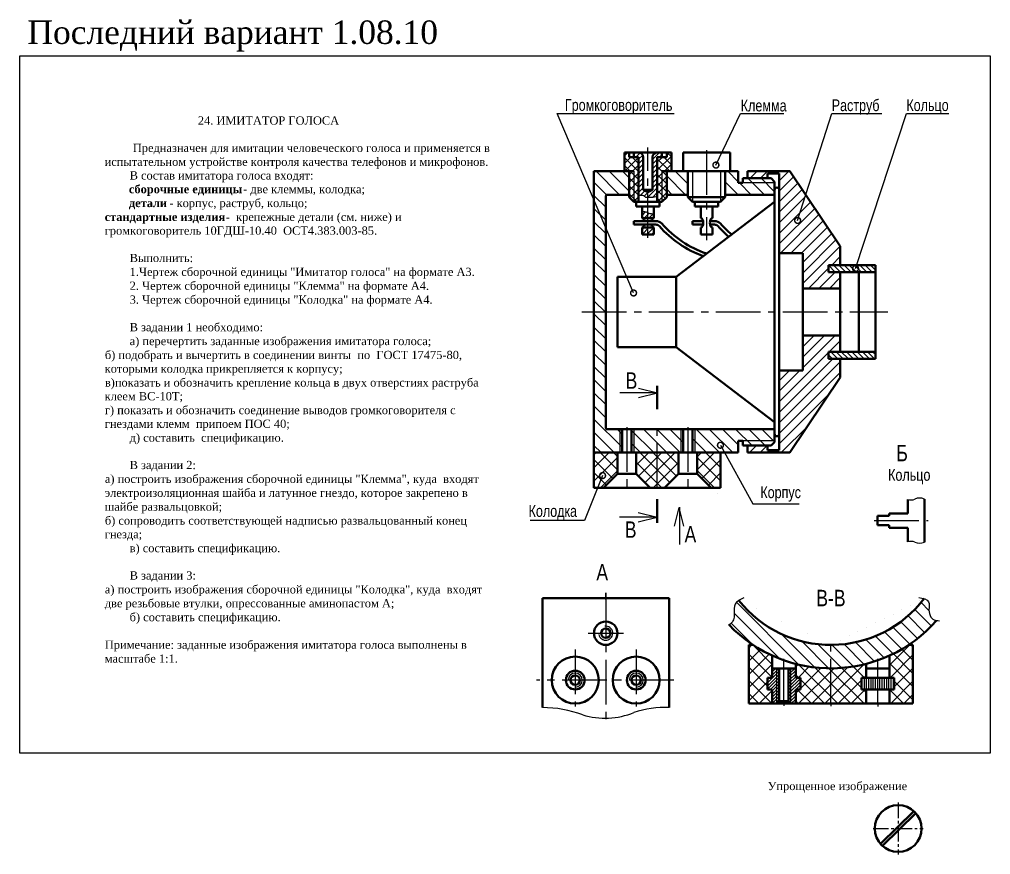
# Model space of a CAD drawing. Header units: millimetres. Extents: x 10 to 1047, y -33 to 635.
# Drawn here: x 10 to 424.1, y -33.4 to 322.7 of the extents above; entities that cross this region are included whole.
import ezdxf

# ---------------------------------------------------------------- set-up
doc = ezdxf.new("R2010")
doc.units = ezdxf.units.MM
doc.linetypes.add('CENTER2', pattern=[28.575, 19.05, -3.175, 3.175, -3.175])
doc.linetypes.add('осевая2', pattern=[28.575, 19.05, -3.175, 3.175, -3.175])
doc.styles.add('MtXpl_Times_New_Roma', font='timesbd.ttf')
doc.styles.add('стиль1', font='times.ttf')
doc.dimstyles.get("Standard").update_dxf_attribs({"dimtxt": 5, "dimasz": 5, "dimexe": 2, "dimexo": 0, "dimgap": 1.5, "dimtad": 1, "dimdec": 0, "dimzin": 0, "dimtxsty": 'Standard', "dimcen": 5, "dimadec": 0, "dimazin": 0, "dimtfac": 1, "dimtdec": 0, "dimtofl": 0, "dimtmove": 0, "dimatfit": 3, "dimldrblk": 'DOTSMALL', "dimfxl": 1, "dimtolj": 1, "dimtzin": 0, "dimarcsym": 0})
pattern_1 = [(45, (205.2274, 8.4495), (-2.245064, 2.245064), [])]

# ---------------------------------------------------------------- blocks, each defined once
blk = doc.blocks.new('_DotSmall')
at = {"color": 0, "linetype": 'ByBlock', "const_width": 0.5}
blk.add_lwpolyline([(-0.0625, 0, 1), (0.0625, 0, 1)], format="xyb", close=True, dxfattribs=at)
blk = doc.blocks.new('128')
h = blk.add_hatch(color=256)
h.paths.add_polyline_path([(7.52, 6.56, 0.030592), (6.66, 7.43), (0, 0.86), (0, 0), (0.87, 0)])
h.paths.add_polyline_path([(0, -0.86), (0, 0), (-0.87, 0), (-7.52, -6.56, 0.030592), (-6.66, -7.43)])
h.paths.add_polyline_path([(0, 0.86), (-0.87, 0), (0, 0)])
h.paths.add_polyline_path([(0.87, 0), (0, 0), (0, -0.86)])
at = {"linetype": 'CENTER2', "lineweight": -3, "ltscale": 0.35}
for p, q in [((0, 11.1), (0, -11.1)), ((-10.71, 0), (10.71, 0))]:
    blk.add_line(p, q, dxfattribs=at)
at = {"lineweight": 60}
for p, q in [((-7.52, -6.56), (6.66, 7.43)), ((-6.66, -7.43), (7.52, 6.56))]:
    blk.add_line(p, q, dxfattribs=at)
at = {"color": 7, "lineweight": 60}
blk.add_circle((0, 0), 9.98, dxfattribs=at)

msp = doc.modelspace()

# ---------------------------------------------------------------- hatches: boundary and pattern name
at = {"lineweight": -3}
h = msp.add_hatch(dxfattribs=at)
h.set_pattern_fill('ANSI37', scale=0.75, style=0)
h.set_pattern_definition([(45, (10, 10), (-1.683798, 1.683798), []), (135, (10, 10), (-1.683798, -1.683798), [])])
h.paths.add_polyline_path([(274, 264), (270, 264), (270, 266), (268, 266), (268, 258), (272, 258), (272, 245), (274, 245), (274, 250.019)])
h.paths.add_polyline_path([(288, 266), (286, 266), (286, 264), (282, 264), (282, 250.019), (282, 245), (284, 245), (284, 258), (288, 258)])
h.paths.add_polyline_path([(286, 258), (284, 258), (284, 245), (286, 247)], flags=16)
h.paths.add_polyline_path([(272, 258), (270, 258), (270, 247), (272, 245)])
h = msp.add_hatch(dxfattribs=at)
h.set_pattern_fill('ANSI31', scale=0.45, style=0)
h.set_pattern_definition([(45, (205.2274, 8.4495), (-1.010279, 1.010279), [])])
h.paths.add_polyline_path([(282, 264), (284, 264), (284, 266), (282, 266, 0.4142136), (280, 264), (280, 250), (278, 249), (278, 246.904, 0.1410985), (281.111, 247.31, -0.1141441), (282, 247.408), (282, 250.019)])
h.paths.add_polyline_path([(276, 264, 0.4142136), (274, 266), (272, 266), (272, 264), (274, 264), (274, 250.019), (274, 247.709, -0.1313833), (276.921, 247.179, 0.0492348), (278, 246.904), (278, 249), (276, 250)])
h = msp.add_hatch(dxfattribs=at)
h.set_pattern_fill('ANSI31', scale=1.25, angle=90, style=0)
h.set_pattern_definition([(135, (10, 10), (-2.80633, -2.80633), [])])
h.paths.add_polyline_path([(266, 148), (260, 148), (260, 148.459), (260, 198), (255, 198), (255, 138), (266, 138)])
h.paths.add_polyline_path([(282, 148), (272, 148), (272, 138), (282, 138)])
h.paths.add_polyline_path([(292, 148), (282, 148), (282, 138), (292, 138)])
h.paths.add_polyline_path([(332, 143.451), (332, 145), (332, 148), (298, 148), (298, 138), (316.5, 138), (316.5, 143), (318.5, 143), (332, 143)])
h.paths.add_polyline_path([(332, 142.5), (332, 143), (318.5, 143), (318.5, 141), (330.5, 141)], flags=17)
h.paths.add_polyline_path([(270, 258), (255, 258), (255, 198), (260, 198), (260, 247.541), (260, 248), (270, 248)])
h.paths.add_polyline_path([(295, 258), (286, 258), (286, 248), (295, 248)])
h.paths.add_polyline_path([(332, 251), (332, 253), (318.5, 253), (316.5, 253), (316.5, 258), (311, 258), (311, 248), (332, 248)])
h.paths.add_polyline_path([(330.5, 255), (318.5, 255), (318.5, 253), (332, 253), (332, 253.5)], flags=17)
h.paths.add_polyline_path([(293, 148), (292, 148), (292, 138), (293, 138)])
h.paths.add_polyline_path([(298, 148), (297, 148), (297, 138), (298, 138)])
h.paths.add_polyline_path([(272, 148), (271, 148), (271, 138), (272, 138)])
h.paths.add_polyline_path([(267, 148), (266, 148), (266, 138), (267, 138)])
h = msp.add_hatch(dxfattribs=at)
h.set_pattern_fill('ANSI31', style=0)
h.set_pattern_definition(pattern_1)
h.paths.add_polyline_path([(338.5, 258), (320.5, 258), (320.5, 255), (329, 255), (329, 257), (334, 257), (334, 251), (334, 250.805), (334, 223), (344, 223), (344, 208), (360, 208), (360, 215), (355, 215), (355, 218), (360, 218), (360, 226)])
h = msp.add_hatch(dxfattribs=at)
h.set_pattern_fill('ANSI31', scale=0.45, style=0)
h.set_pattern_definition([(45, (10, 10), (-1.010279, 1.010279), [])])
edge = h.paths.add_edge_path()
edge.add_spline(control_points=[(280.5, 239.842), (280.289, 239.856), (279.925, 239.88), (279.345, 239.917), (278.701, 240.007), (278.252, 240.197), (278, 240.306)], knot_values=[2.7997176, 2.7997176, 2.7997176, 2.7997176, 3.4341529, 3.8946178, 4.5460184, 5.3661545, 5.3661545, 5.3661545, 5.3661545], degree=3, periodic=0)
edge.add_line((278, 240.306), (278, 238))
edge.add_line((278, 238), (280.5, 238))
edge.add_line((280.5, 238), (280.5, 239.842))
edge = h.paths.add_edge_path()
edge.add_spline(control_points=[(278, 240.306), (277.846, 240.373), (277.262, 240.63), (276.394, 240.851), (275.72, 240.694), (275.5, 240.633)], knot_values=[0.2266494, 0.2266494, 0.2266494, 0.2266494, 0.7290439, 2.1206136, 2.7997176, 2.7997176, 2.7997176, 2.7997176], degree=3, periodic=0)
edge.add_line((275.5, 240.633), (275.5, 238))
edge.add_line((275.5, 238), (278, 238))
edge.add_line((278, 238), (278, 240.306))
h.paths.add_polyline_path([(278, 234), (275.5, 234), (275.5, 231), (278, 231)])
h.paths.add_polyline_path([(280.496, 234), (278, 234), (278, 231), (280.5, 231)])
h = msp.add_hatch(dxfattribs=at)
h.set_pattern_fill('ANSI31', scale=0.5, angle=90, style=0)
h.set_pattern_definition([(135, (205.2274, 8.4495), (-1.122532, -1.122532), [])])
h.paths.add_polyline_path([(355, 218), (355, 215), (360, 215), (375, 215), (375, 218)])
h.paths.add_polyline_path([(360, 181), (355, 181), (355, 178), (360, 178), (375, 178), (375, 181)])
h = msp.add_hatch(dxfattribs=at)
h.set_pattern_fill('ANSI31', style=0)
h.set_pattern_definition(pattern_1)
h.paths.add_polyline_path([(334, 139), (329, 139), (329, 141), (320.5, 141), (320.5, 138), (338.5, 138), (360, 170), (360, 178), (355, 178), (355, 181), (360, 181), (360, 188), (344, 188), (344, 173), (334, 173)])
h = msp.add_hatch(dxfattribs=at)
h.set_pattern_fill('ANSI37', scale=1.25, style=0)
h.set_pattern_definition([(45, (9.8377, 9.814), (-2.80633, 2.80633), []), (135, (9.8377, 9.814), (-2.80633, -2.80633), [])])
h.paths.add_polyline_path([(265, 129.262), (265, 138), (255, 138), (255, 123), (259, 123)])
h.paths.add_polyline_path([(279, 123), (285, 123), (291, 129), (291, 138), (282, 138), (273, 138), (273, 129.262)])
h.paths.add_polyline_path([(309, 138), (299, 138), (299, 129), (305, 123), (309, 123)])
h = msp.add_hatch(dxfattribs=at)
h.set_pattern_fill('ANSI31', scale=1.25, angle=90, style=0)
h.set_pattern_definition([(135, (11.0087, 8.4776), (-2.80633, -2.80633), [])])
edge = h.paths.add_edge_path()
edge.add_arc((356, 106), 50, 218.32667, 270, ccw=False)
edge.add_spline(control_points=[(316.776, 74.993), (316.068, 74.536), (314.551, 73.173), (314.835, 69.978), (314.759, 67.311), (313.936, 65.487), (312.999, 64.816), (312.611, 64.558)], knot_values=[2.1547858, 2.1547858, 2.1547858, 2.1547858, 4.5996771, 8.4788463, 10.6931747, 12.749458, 14.1286554, 14.1286554, 14.1286554, 14.1286554], degree=3, periodic=0)
edge.add_arc((356, 106), 60, 223.68533, 270)
edge.add_line((356, 46), (356, 56))
edge = h.paths.add_edge_path()
edge.add_spline(control_points=[(401.079, 66.404), (400.611, 66.46), (399.668, 66.692), (398.182, 68.302), (397.603, 70.989), (398.275, 74.536), (396.652, 75.455), (395.8, 75.735)], knot_values=[2.024829, 2.024829, 2.024829, 2.024829, 3.4146928, 4.9756935, 8.2096496, 11.6165687, 14.1226316, 14.1226316, 14.1226316, 14.1226316], degree=3, periodic=0)
edge.add_arc((356, 106), 50, 270, 322.74911, ccw=False)
edge.add_line((356, 56), (356, 46))
edge.add_arc((356, 106), 60, 270, 318.7052)
h = msp.add_hatch(dxfattribs=at)
h.set_pattern_fill('ANSI37', scale=1.25, style=0)
h.set_pattern_definition([(45, (11.0087, 8.4776), (-2.80633, 2.80633), []), (135, (11.0087, 8.4776), (-2.80633, -2.80633), [])])
h.paths.add_polyline_path([(356, 46, -0.066672), (341, 48.009), (341, 46), (341, 42), (343, 42), (343, 37), (341, 37), (341, 31), (356, 31)])
h.paths.add_polyline_path([(356, 31), (371, 31), (371, 37), (369, 37), (369, 42), (371, 42), (371, 46), (371, 48.009, -0.066672), (356, 46)])
h.paths.add_polyline_path([(383, 37), (381, 37), (381, 31), (391, 31), (391, 56), (388.249, 56, -0.03685), (381, 51.775), (381, 49.166), (381, 46), (381, 42), (383, 42)])
edge = h.paths.add_edge_path()
edge.add_arc((356, 106), 60, 236.44269, 245.37568)
edge.add_line((331, 51.456), (331, 42))
edge.add_line((331, 42), (329, 42))
edge.add_line((329, 42), (329, 37))
edge.add_line((329, 37), (331, 37))
edge.add_line((331, 37), (331, 31))
edge.add_line((331, 31), (321, 31))
edge.add_line((321, 31), (321, 56))
edge.add_line((321, 56), (322.834, 56))
h = msp.add_hatch(dxfattribs=at)
h.set_pattern_fill('ANSI31', scale=0.3, style=0)
h.set_pattern_definition([(45, (193.2492, -11.0942), (-0.673519, 0.673519), [])])
h.paths.add_polyline_path([(339, 31), (341, 31), (341, 37), (343, 37), (343, 42), (341, 42), (341, 46), (339, 46)])
h.paths.add_polyline_path([(338, 32), (339, 31), (339, 32), (339, 34), (339, 46), (338, 46)])
h.paths.add_polyline_path([(333, 31), (334, 32), (334, 46), (333, 46)])
h.paths.add_polyline_path([(333, 46), (331, 46), (331, 42), (329, 42), (329, 37), (331, 37), (331, 31), (333, 31), (333, 32), (333, 34)])
h = msp.add_hatch(dxfattribs=at)
h.set_pattern_fill('ANSI31', scale=0.3, angle=45, style=0)
h.set_pattern_definition([(90, (193.1172, -11.0942), (-0.9525, 2e-16), [])])
h.paths.add_polyline_path([(375.868, 37), (375.868, 42), (370.868, 42), (368.868, 42), (368.868, 37), (370.868, 37)])
h.paths.add_polyline_path([(375.868, 37), (380.868, 37), (382.868, 37), (382.868, 42), (380.868, 42), (375.868, 42)])

# ---------------------------------------------------------------- linework, layer by layer
at = {"color": 7, "lineweight": 60}
for p, q in [((268, 266), (268, 258)), ((278, 266), (268, 266)), ((270, 266), (270, 264)), ((272, 266), (272, 264)), ((278, 266), (288, 266)), ((282, 266), (280, 266)), ((284, 266), (282, 266)), ((286, 266), (284, 266)), ((284, 266), (284, 264)), ((288, 266), (286, 266)), ((286, 266), (286, 264)), ((286, 266), (286, 264)), ((288, 266), (288, 258)), ((293, 266), (293, 258)), ((303, 266), (293, 266)), ((303, 266), (313, 266)), ((313, 266), (313, 258)), ((270, 264), (274, 264)), ((274, 264), (274, 250.019)), ((276, 264), (276, 250)), ((280, 264), (280, 250)), ((282, 264), (282, 250.019)), ((286, 264), (282, 264)), ((255, 198), (255, 258)), ((272, 258), (255, 258)), ((270, 247), (270, 258)), ((284, 258), (297, 258)), ((286, 247), (286, 258)), ((295, 247), (295, 258)), ((297, 258), (303, 258)), ((316.5, 258), (303, 258)), ((311, 247), (311, 258)), ((316.5, 253), (316.5, 258)), ((320.5, 255), (320.5, 258)), ((320.5, 258), (338.5, 258)), ((334, 257), (329, 257)), ((329, 257), (329, 255)), ((334, 198), (334, 257)), ((338.5, 258), (360, 226)), ((318.5, 253), (316.5, 253)), ((330.5, 255), (318.5, 255)), ((318.5, 255), (318.5, 253)), ((318.5, 255), (320.5, 255)), ((330.5, 255), (332, 253.5)), ((332, 253), (332, 253.5)), ((332, 251), (332, 253)), ((274, 250.019), (274, 245)), ((278, 250), (276, 250)), ((276, 250), (278, 249)), ((278, 250), (280, 250)), ((280, 250), (278, 249)), ((282, 250.019), (282, 245)), ((332, 248), (332, 251)), ((260, 248), (270, 248)), ((260, 198), (260, 247.541)), ((270, 247), (272, 245)), ((272, 245), (278, 245)), ((273, 243), (273, 245)), ((284, 245), (278, 245)), ((283, 243), (283, 245)), ((286, 247), (284, 245)), ((295, 248), (286, 248)), ((290, 213), (332, 245)), ((295, 247), (297, 245)), ((295, 247), (311, 247)), ((297, 245), (303, 245)), ((298, 243), (298, 245)), ((309, 245), (303, 245)), ((308, 243), (308, 245)), ((311, 247), (309, 245)), ((311, 248), (332, 248)), ((332, 244), (332, 248)), ((278, 243), (273, 243)), ((274, 243), (278, 243)), ((275.5, 243), (275.5, 238)), ((278, 243), (275.5, 243)), ((282, 243), (278, 243)), ((278, 243), (280.5, 243)), ((278, 243), (280.5, 243)), ((278, 243), (283, 243)), ((280.5, 243), (280.5, 238)), ((303, 243), (298, 243)), ((300.5, 243), (300.5, 238)), ((303, 243), (300.5, 243)), ((303, 243), (308, 243)), ((303, 243), (305.5, 243)), ((303, 243), (305.5, 243)), ((305.5, 243), (305.5, 238)), ((332, 198), (332, 244)), ((332, 198), (332, 244)), ((332, 198), (332, 243.541)), ((272, 236.75), (281.418, 236.75)), ((272, 236.75), (272, 235.25)), ((275.5, 238), (278, 238)), ((280.5, 238), (278, 238)), ((297, 236.75), (301.517, 236.75)), ((297, 236.75), (297, 235.25)), ((304.482, 236.75), (306.418, 236.75)), ((272, 235.25), (281.384, 235.25)), ((275.5, 234), (278, 234)), ((275.5, 234), (275.5, 231)), ((280.5, 234), (278, 234)), ((280.496, 234), (280.5, 231)), ((297, 235.25), (301.517, 235.25)), ((300.5, 234), (300.5, 231)), ((304.483, 235.25), (306.384, 235.25)), ((305.496, 234), (305.5, 231)), ((275.5, 231), (278, 231)), ((280.5, 231), (278, 231)), ((300.5, 231), (303, 231)), ((305.5, 231), (303, 231)), ((360, 226), (360, 218)), ((344, 223), (334, 223)), ((344, 198), (344, 223)), ((344, 198), (344, 223)), ((355, 218), (355, 215)), ((355, 218), (375, 218)), ((375, 215), (375, 218)), ((265, 198), (265, 213)), ((290, 213), (265, 213)), ((290, 198), (290, 213)), ((355, 215), (375, 215)), ((360, 198), (360, 215)), ((368, 198), (368, 215)), ((375, 198), (375, 215)), ((375, 198), (375, 215)), ((344, 198), (344, 208)), ((344, 208), (360, 208)), ((255, 198), (255, 138)), ((260, 198), (260, 148.459)), ((265, 198), (265, 183)), ((290, 198), (290, 183)), ((332, 198), (332, 152)), ((334, 198), (334, 145.195)), ((344, 198), (344, 173)), ((360, 198), (360, 181)), ((368, 198), (368, 181)), ((375, 198), (375, 181)), ((360, 188), (344, 188)), ((290, 183), (265, 183)), ((290, 183), (332, 151)), ((355, 181), (375, 181)), ((355, 178), (355, 181)), ((355, 178), (355, 181)), ((375, 181), (375, 178)), ((375, 178), (355, 178)), ((360, 178), (355, 178)), ((360, 170), (360, 178)), ((344, 173), (334, 173)), ((334, 173), (334, 139)), ((338.5, 138), (360, 170)), ((332, 152.459), (332, 148.459)), ((332, 148), (260, 148)), ((267, 138), (267, 148)), ((271, 138), (271, 148)), ((293, 138), (293, 148)), ((297, 138), (297, 148)), ((332, 148), (332, 148.459)), ((332, 148), (332, 145)), ((332, 145), (332, 143)), ((316.5, 143), (316.5, 138)), ((316.5, 143), (318.5, 143)), ((318.5, 141), (318.5, 143)), ((330.5, 141), (318.5, 141)), ((329, 141), (320.5, 141)), ((320.5, 141), (320.5, 138)), ((329, 139), (329, 141)), ((329, 139), (329, 141)), ((330.5, 141), (332, 142.5)), ((332, 143.451), (332, 142.5)), ((255, 138), (255, 123)), ((255, 138), (316.5, 138)), ((265, 138), (265, 129)), ((273, 138), (273, 129)), ((291, 138), (291, 129)), ((299, 138), (299, 129)), ((309, 123), (309, 138)), ((320.5, 138), (338.5, 138)), ((334, 139), (329, 139)), ((259, 123), (265, 129)), ((265, 129), (273, 129)), ((279, 123), (273, 129)), ((285, 123), (291, 129)), ((299, 129), (291, 129)), ((305, 123), (299, 129)), ((309, 123), (255, 123)), ((388.871, 112), (388.871, 118)), ((395.871, 118.178), (395.871, 109)), ((380.838, 111), (380.838, 112)), ((380.871, 112), (388.871, 112)), ((375.838, 109), (375.838, 111)), ((375.838, 109), (375.838, 111)), ((375.838, 111), (380.838, 111)), ((375.838, 109), (375.838, 107)), ((375.838, 109), (375.838, 107)), ((395.871, 99.823), (395.871, 109)), ((375.838, 107), (380.838, 107)), ((380.838, 107), (380.838, 106)), ((380.871, 106), (388.871, 106)), ((388.871, 106), (388.871, 100)), ((233, 76), (287, 76)), ((233, 76), (233, 29.257)), ((287, 76), (287, 29.337)), ((321, 31), (321, 56)), ((321, 56), (322.834, 56)), ((391, 56), (389.166, 56)), ((391, 31), (391, 56)), ((331, 49.166), (331, 51.456)), ((381, 49.166), (381, 51.456)), ((331, 46), (331, 49.166)), ((331, 42), (331, 46)), ((334, 46), (331, 46)), ((334, 32), (334, 46)), ((334, 46), (336, 46)), ((338, 46), (336, 46)), ((338, 32), (338, 46)), ((338, 46), (341, 46)), ((341, 46), (341, 47.905)), ((341, 42), (341, 46)), ((371, 46), (371, 47.905)), ((371, 42), (371, 46)), ((374, 46), (371, 46)), ((374, 46), (376, 46)), ((378, 46), (376, 46)), ((378, 46), (381, 46)), ((381, 46), (381, 49.166)), ((381, 42), (381, 46)), ((329, 37), (329, 42)), ((329, 42), (331, 42)), ((343, 42), (341, 42)), ((343, 37), (343, 42)), ((369, 37), (369, 42)), ((369, 42), (371, 42)), ((371, 42), (381, 42)), ((383, 42), (381, 42)), ((383, 37), (383, 42)), ((331, 37), (329, 37)), ((331, 31), (331, 37)), ((331, 31), (331, 37)), ((341, 31), (341, 37)), ((341, 31), (341, 37)), ((341, 37), (343, 37)), ((371, 37), (369, 37)), ((371, 31), (371, 37)), ((371, 37), (381, 37)), ((381, 37), (383, 37)), ((381, 31), (381, 37)), ((321, 31), (336, 31)), ((334, 32), (333, 31)), ((334, 32), (336, 32)), ((338, 32), (336, 32)), ((336, 31), (356, 31)), ((336, 31), (338, 31)), ((338, 32), (339, 31)), ((338, 31), (339, 31)), ((339, 31), (341, 31)), ((356, 31), (376, 31)), ((373, 31), (371, 31)), ((374, 31), (373, 31)), ((376, 31), (374, 31)), ((376, 31), (391, 31))]:
    msp.add_line(p, q, dxfattribs=at)
at = {"color": 7, "linetype": 'осевая2', "lineweight": -3}
for p, q in [((278, 229.554), (278, 268.16)), ((303, 267.043), (303, 228.632)), ((249.856, 198), (380.367, 198)), ((282, 123), (282, 150.693)), ((269, 148.883), (269, 121.391)), ((295, 148.883), (295, 121.291)), ((374.521, 109), (397.539, 109)), ((260, 78.247), (260, 23.061)), ((247, 54.044), (247, 29.69)), ((273, 54.044), (273, 29.69)), ((356, 31), (356, 57.512)), ((336, 31), (336, 51.374)), ((376, 31), (376, 51.224)), ((289, 41), (230.515, 41))]:
    msp.add_line(p, q, dxfattribs=at)
at = {"color": 7, "lineweight": -3}
for p, q in [((272, 258), (272, 245)), ((284, 258), (284, 245)), ((297, 258), (297, 245)), ((309, 258), (309, 245)), ((332, 253), (318.5, 253)), ((281.962, 163.492), (265.962, 163.492)), ((281.962, 163.492), (273.962, 163.492)), ((273.962, 161.492), (282.012, 163.485)), ((273.967, 165.472), (282.012, 163.459)), ((266, 148), (266, 138)), ((272, 148), (272, 138)), ((292, 148), (292, 138)), ((298, 148), (298, 138)), ((332, 143), (318.5, 143)), ((273.896, 112.514), (281.896, 110.514)), ((289.265, 106.571), (291.265, 114.571)), ((293.265, 106.571), (291.265, 114.571)), ((291.427, 114.757), (291.427, 98.757)), ((281.896, 110.514), (265.896, 110.514)), ((281.896, 110.514), (273.896, 110.514)), ((273.896, 108.514), (281.896, 110.514)), ((252.472, 61), (267.528, 61)), ((333, 31), (333, 46)), ((339, 31), (339, 46)), ((336, 31), (336, 29.969)), ((356, 31), (356, 29.89)), ((376, 31), (376, 29.81))]:
    msp.add_line(p, q, dxfattribs=at)
at = {"color": 7}
for p, q in [((260, 247.541), (260, 248)), ((332, 244), (332, 248)), ((332, 243.541), (332, 247.541)), ((265, 198), (265, 213)), ((360, 208), (360, 215)), ((344, 188), (344, 173)), ((344, 188), (344, 173)), ((360, 178), (360, 170)), ((338.5, 138), (360, 170)), ((260, 148), (260, 148.459)), ((269, 148), (267.5, 148)), ((334, 145), (334, 139)), ((320.5, 141), (320.5, 138)), ((320.5, 138), (338.5, 138)), ((334, 139), (329, 139)), ((269, 123), (260, 123)), ((273, 123), (279, 123)), ((291, 123), (285, 123)), ((295, 123), (304, 123)), ((307.608, 120.678), (307.608, 120.678))]:
    msp.add_line(p, q, dxfattribs=at)
at = {"color": 7, "lineweight": 100}
for p, q in [((281.96, 166.485), (281.96, 156.485)), ((281.913, 108.09), (281.913, 118.09))]:
    msp.add_line(p, q, dxfattribs=at)
at = {"color": 7, "lineweight": 25}
msp.add_line((260, 75.324), (260, 78.247), dxfattribs=at)
at = {"color": 7, "lineweight": -3}
msp.add_lwpolyline([(10, 10), (424.11, 10), (424.11, 307), (10, 307)], close=True, dxfattribs=at)
at = {"color": 7, "lineweight": 60}
for centre, radius in [((260.022, 61), 5), ((260.022, 61), 2), ((247, 41), 10), ((273, 41), 10), ((247, 41), 4), ((247, 41), 2), ((273, 41), 4), ((273, 41), 2)]:
    msp.add_circle(centre, radius, dxfattribs=at)
for centre, radius, start, end in [((274, 264), 2, 0, 90), ((282, 264), 2, 90, 180), ((333, 250.005), 1, 0, 180), ((281.332, 233.023), 3.727, 45.52677, 88.6774), ((306.332, 233.023), 3.727, 45.52677, 88.6774), ((281.332, 233.023), 2.227, 45.52677, 88.6774), ((316.875, 264.174), 45.041, 221.02059, 250.13316), ((316.905, 264.236), 43.609, 220.90049, 251.40417), ((306.332, 233.023), 2.227, 45.52677, 88.6774), ((341.875, 264.174), 45.041, 221.02059, 229.1775), ((341.905, 264.236), 43.609, 220.90049, 229.61443), ((333, 145.995), 1, 180, 360), ((356, 106), 50, 218.32667, 322.74911), ((356, 106), 60, 223.68533, 318.7052)]:
    msp.add_arc(centre, radius, start, end, dxfattribs=at)
at = {"color": 7, "lineweight": 25}
for centre, radius, start, end in [((390.079, 122.022), 4.199, 253.2849, 293.72245), ((393.82, 113.718), 4.909, 65.29395, 114.70605), ((390.079, 95.979), 4.199, 66.27755, 106.7151), ((393.82, 104.282), 4.909, 245.29395, 294.70605), ((260.022, 61), 3, 190.34123, 98.07743)]:
    msp.add_arc(centre, radius, start, end, dxfattribs=at)
at = {"color": 7, "lineweight": -3}
for centre, radius, start, end in [((247, 41), 3, 270, 180), ((273, 41), 3, 270, 180), ((232.99, -20.58), 49.837, 69.82863, 89.98844), ((285.632, -13.933), 43.291, 88.18981, 108.27871), ((259.751, 57.321), 32.561, 252.89707, 292.20159)]:
    msp.add_arc(centre, radius, start, end, dxfattribs=at)
at = {"color": 7, "lineweight": 60, "extrusion": (0, 0, -1)}
for centre, major_axis, ratio, start_param, end_param in [((275.5, 236), (-0.074, 2.002), 0.5578222, 0.0658641, 1.2073367), ((300.5, 236), (-0.074, 2.002), 0.5578222, 0.0658641, 1.5913178), ((275.5, 236), (0.074, 2.002), 0.5578226, 1.9342555, 3.0757273), ((300.5, 236), (0.074, 2.002), 0.5578226, 1.5502744, 3.0757273)]:
    msp.add_ellipse(centre, major_axis=major_axis, ratio=ratio, start_param=start_param, end_param=end_param, dxfattribs=at)
at = {"color": 7, "lineweight": 60}
for centre, major_axis, ratio, start_param, end_param in [((280.5, 236), (0.074, 2.002), 0.5578222, 0.0658641, 1.2073367), ((305.5, 236), (0.074, 2.002), 0.5578222, 0.0658641, 1.5913178), ((280.5, 236), (-0.074, 2.002), 0.5578226, 1.9342555, 3.0757273), ((305.5, 236), (-0.074, 2.002), 0.5578226, 1.5502744, 3.0757273)]:
    msp.add_ellipse(centre, major_axis=major_axis, ratio=ratio, start_param=start_param, end_param=end_param, dxfattribs=at)
at = {"color": 7, "lineweight": -3}
for points in [[(273.865, 247.677), (275.168, 247.781), (276.176, 247.625), (276.628, 247.191), (277.392, 246.913), (278.434, 246.879), (280.189, 247), (281.318, 247.174), (282.083, 247.156)], [(275.28, 240.57), (276.165, 240.761), (277.532, 240.503), (278.765, 240.023), (279.408, 239.918), (279.867, 239.884), (280.691, 239.829)], [(318.834, 76.091), (315.153, 73.332), (314.785, 69.471), (314.601, 67.264), (313.681, 65.425), (312.393, 64.414)], [(393.517, 76.268), (397.658, 74.429), (397.842, 71.027), (398.67, 67.901), (399.775, 66.798), (402.259, 66.338)]]:
    msp.add_spline(points, degree=3, dxfattribs=at)

# ---------------------------------------------------------------- block references
msp.add_blockref('128', (384.694, -22.307))

# ---------------------------------------------------------------- texts
at = {"color": 1, "lineweight": -3, "style": 'стиль1'}
msp.add_text('Последний вариант 1.08.10', height=10, dxfattribs=at).set_placement((13.423, 312.28))
at = {"color": 7, "lineweight": -3, "width": 0.8}
for s, height, p in [('Громкоговоритель', 5, (242.594, 283.732)), ('Клемма', 5, (317.593, 283.497)), ('Раструб', 5, (356.362, 283.629)), ('Кольцо', 5, (388.203, 283.664)), ('В', 7, (268.46, 165.242)), ('Б', 7, (383.924, 134.324)), ('Кольцо', 5, (380.424, 125.991)), ('Корпус', 5, (325.933, 118.584)), ('Колодка', 5, (227.119, 110.596)), ('В', 7, (268.145, 101.677)), ('А', 7, (293.615, 99.688)), ('А', 7, (256.011, 83.503)), ('В-В', 7, (349.791, 72.492))]:
    msp.add_text(s, height=height, dxfattribs=at).set_placement(p)
at = {"color": 7}
for s, style, p in [('                                 24. ИМИТАТОР ГОЛОСА', 'стиль1', (42.471, 277.877)), ('Предназначен для имитации человеческого голоса и применяется в', 'стиль1', (58.378, 266.211)), ('испытательном устройстве контроля качества телефонов и микрофонов.', 'стиль1', (46.355, 260.289)), ('           В состав имитатора голоса входят:', 'стиль1', (42.471, 254.456)), ('сборочные единицы', 'MtXpl_Times_New_Roma', (56.683, 248.615)), (' - две клеммы, колодка;', 'стиль1', (104.072, 248.615)), ('детали', 'MtXpl_Times_New_Roma', (56.683, 242.693)), (' - корпус, раструб, кольцо;', 'стиль1', (72.625, 242.693)), ('-  крепежные детали (см. ниже) и', 'стиль1', (97.99, 236.772)), ('стандартные изделия ', 'MtXpl_Times_New_Roma', (46.347, 236.772)), ('громкоговоритель 10ГДШ-10.40  ОСТ4.383.003-85.', 'стиль1', (46.393, 230.938)), ('           Выполнить:', 'стиль1', (42.471, 219.272)), ('           1.Чертеж сборочной единицы "Имитатор голоса" на формате А3.', 'стиль1', (42.471, 213.35)), ('           2. Чертеж сборочной единицы "Клемма" на формате А4.', 'стиль1', (42.471, 207.428)), ('           3. Чертеж сборочной единицы "Колодка" на формате А4.', 'стиль1', (42.471, 201.507)), ('           В задании 1 необходимо:', 'стиль1', (42.471, 189.752)), ('           а) перечертить заданные изображения имитатора голоса;', 'стиль1', (42.471, 183.83)), ('   б) подобрать и вычертить в соединении винты  по  ГОСТ 17475-80,', 'стиль1', (42.471, 177.908)), ('которыми колодка прикрепляется к корпусу;', 'стиль1', (46.355, 172.075)), ('   в)показать и обозначить крепление кольца в двух отверстиях раструба', 'стиль1', (42.471, 166.153)), ('клеем ВС-10Т;', 'стиль1', (46.355, 160.32)), ('   г) показать и обозначить соединение выводов громкоговорителя с', 'стиль1', (42.471, 154.398)), ('гнездами клемм  припоем ПОС 40;', 'стиль1', (46.393, 148.565)), ('           д) составить  спецификацию.', 'стиль1', (42.471, 142.643)), ('           В задании 2:', 'стиль1', (42.471, 130.977)), ('   а) построить изображения сборочной единицы "Клемма", куда  входят', 'стиль1', (42.471, 125.055)), ('электроизоляционная шайба и латунное гнездо, которое закрепено в', 'стиль1', (46.403, 119.133)), ('шайбе развальцовкой;', 'стиль1', (46.355, 113.212)), ('   б) сопроводить соответствующей надписью развальцованный конец', 'стиль1', (42.471, 107.29)), ('гнезда;', 'стиль1', (46.393, 101.457)), ('           в) составить спецификацию.', 'стиль1', (42.471, 95.535)), ('           В задании 3:', 'стиль1', (42.471, 83.868)), ('   а) построить изображения сборочной единицы "Колодка", куда  входят', 'стиль1', (42.471, 77.947)), ('две резьбовые втулки, опрессованные аминопастом А;', 'стиль1', (46.405, 72.025)), ('           б) составить спецификацию.', 'стиль1', (42.471, 66.103)), ('   Примечание: заданные изображения имитатора голоса выполнены в', 'стиль1', (42.471, 54.348)), ('масштабе 1:1.', 'стиль1', (46.355, 48.427))]:
    msp.add_text(s, height=3.5, dxfattribs=dict(at, style=style)).set_placement(p)
at = {"style": 'стиль1'}
msp.add_text('Упрощенное изображение', height=3.5, dxfattribs=at).set_placement((329.048, -5.919))

# ---------------------------------------------------------------- leaders
at = {"color": 7, "lineweight": -3}
for points in [[(271.867, 206.081), (239.37, 282.56), (289.188, 282.56)], [(306.998, 260.628), (317.491, 282.56), (335.948, 282.56)], [(341.845, 237.007), (356.451, 282.56), (377.773, 282.56)], [(366.527, 216.495), (388.269, 282.56), (406.326, 282.56)], [(308.914, 141.152), (322.709, 116.127), (342.476, 116.127)], [(258.655, 128.211), (250.914, 109.075), (227.717, 109.075)]]:
    msp.add_leader(points, dimstyle='Standard', override={"dimgap": 1.5, "dimtad": 0}, dxfattribs=at)

doc.saveas('drawing.dxf')
